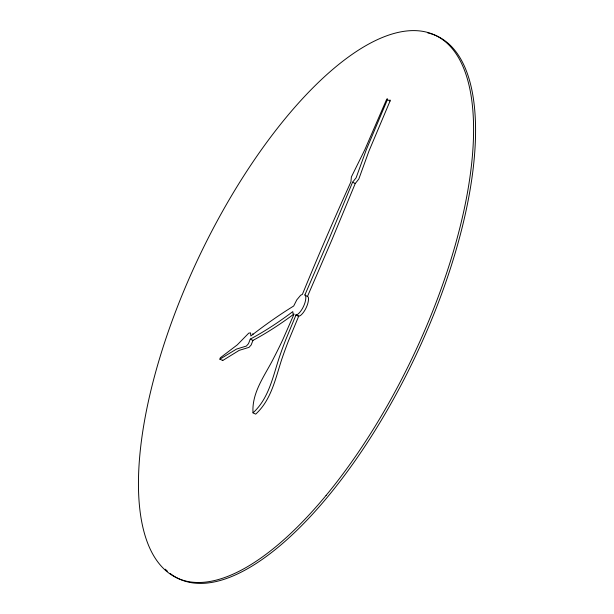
<?xml version="1.0" encoding="UTF-8"?>
<svg xmlns="http://www.w3.org/2000/svg" width="614" height="614" viewBox="0 0 614 614"><rect width="100%" height="100%" fill="white"/><g stroke="black" fill="none" stroke-linecap="round" stroke-linejoin="round"><path stroke-width="0.92" d="M253.014 412.861C251.648 392.054 265.256 375.116 273.99 357.501A177.584 69.735 -64.5 0 0 283.016 339.174L293.876 314.483L293.07 314.007L292.794 311.62A511.416 200.816 -64.5 0 1 250.266 339.112L248.486 343.686L246.36 346.073L236.505 349.082L219.766 359.244L220.326 357.778L237.28 344.861L248.747 333.149L250.489 332.857L250.842 335.996A664.517 260.935 -64.5 0 1 293.692 306.01L296.808 299.839L300.645 295.25L302.395 294.375A1311.136 514.847 -64.5 0 1 350.909 181.897L351.4 176.924L364.893 149.578L386.551 99.56A1.059 0.414 -64.5 0 1 387.334 98.777A1.059 0.414 -64.5 0 1 387.388 99.714L366.259 149.831L356.112 177.807L352.566 182.243L329.219 238.585L304.874 294.973L305.588 295.764A11.743 4.613 -64.5 0 1 297.613 314.376L296.032 314.905L285.763 339.672A177.63 69.75 -64.5 0 0 278.956 358.415C272.716 377.549 268.571 398.632 253.014 412.861L255.693 414.143C271.258 399.914 275.394 378.83 281.634 359.689A177.63 69.75 -64.5 0 1 288.45 340.947L298.711 316.187L300.292 315.65A11.743 4.613 -64.5 0 0 308.266 297.038L304.874 294.973M222.406 360.103L222.736 360.51L239.184 350.356L249.038 347.347L251.172 344.968L252.953 340.394A511.416 200.816 -64.5 0 0 294.022 313.984M389.491 100.412A1.059 0.414 -64.5 0 1 390.105 100.105A1.059 0.414 -64.5 0 1 390.067 100.995L368.937 151.113L358.791 179.088L355.245 183.517L331.898 239.859L307.553 296.255M252.139 334.031L253.175 334.139M387.388 99.714L390.067 100.995M352.566 182.243L355.276 183.494M296.032 314.905L298.711 316.187M295.979 315.036L298.657 316.31M250.266 339.112L252.953 340.394M220.058 359.228L222.736 360.51M427.712 32.872A300.499 117.995 -64.5 0 1 414.65 357.962A300.499 117.995 -64.5 0 1 170.239 573.537M167.369 571.15A300.499 117.995 -64.5 0 1 165.296 569.201M326.103 495.398A300.499 117.995 -64.5 0 0 439.992 37.845A300.499 117.995 -64.5 0 0 151.911 386.336A300.499 117.995 -64.5 0 0 326.103 495.398"/></g></svg>
